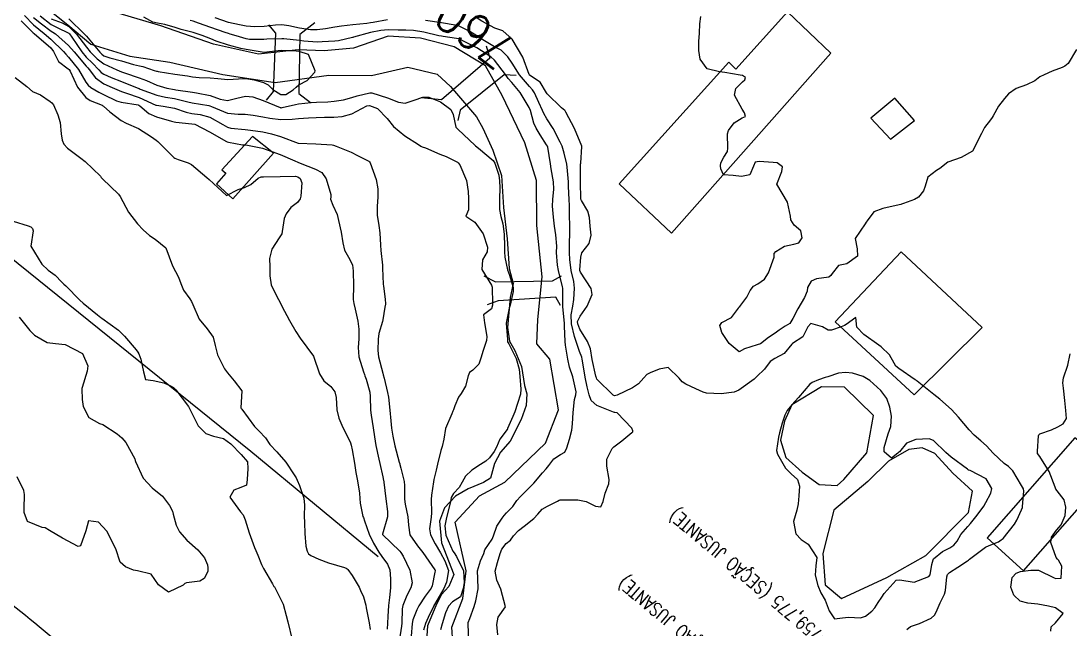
# Model space of a CAD drawing. Header units: metres. Extents: x 307586 to 320046, y 7427249 to 7434250.
# Drawn here: x 318728.1 to 318846.3, y 7430010.1 to 7430078.7 of the extents above; entities that cross this region are included whole.
import ezdxf
from ezdxf.enums import TextEntityAlignment as Align

# ---------------------------------------------------------------- set-up
doc = ezdxf.new("R2010")
doc.units = ezdxf.units.M
doc.header["$MEASUREMENT"] = 0
for name, color, linetype in [('Cotas', 45, 'Continuous'), ('Curvas de Nivel 1m', 11, 'Continuous'), ('Curvas de Nivel 5m', 15, 'Continuous'), ('Divisa', 42, 'FENCELINE2'), ('Edificações', 30, 'Continuous'), ('Hidrografia', 140, 'Continuous'), ('Linha Férrea', 20, 'Continuous'), ('Pontes_Viadutos_Tubos', 190, 'Continuous'), ('TEXTO', 45, 'Continuous')]:
    doc.layers.add(name, color=color, linetype=linetype)
doc.styles.add('ROMANS', font='romans', dxfattribs={"height": 0.2})
doc.styles.add('Style-STANDARD', font='STANDARD.shx')
doc.linetypes.add('FENCELINE2', pattern='A,0.25,-0.1,[132,ltypeshp.shx,S=0.1,R=0,X=-0.1,Y=0],-0.1,1', length=1.45)

msp = doc.modelspace()

# ---------------------------------------------------------------- linework, layer by layer
at = {"layer": 'Curvas de Nivel 1m', "flags": 128}
for points, elevation in [([(318728.46, 7430079.27), (318729.45, 7430078.25), (318730.67, 7430077.25), (318731.43, 7430076.61), (318732.84, 7430075.22), (318733.1, 7430074.91), (318733.41, 7430074.58), (318734.54, 7430073.2), (318735.37, 7430071.76), (318735.61, 7430071.43), (318735.92, 7430071.18), (318736.83, 7430070.64), (318737.36, 7430070.37), (318738.82, 7430069.67), (318739.35, 7430069.5), (318741.26, 7430069.21), (318741.34, 7430069.18), (318741.44, 7430069.12), (318742.46, 7430068.23), (318743.33, 7430067.86), (318745.02, 7430067.38), (318745.33, 7430067.3), (318745.52, 7430067.26), (318747.32, 7430067.09), (318747.64, 7430067.04), (318749.31, 7430066.18), (318751.22, 7430065.07), (318751.29, 7430065.04), (318751.45, 7430065), (318753.04, 7430064.72), (318753.29, 7430064.69), (318753.59, 7430064.67), (318755.29, 7430064.34), (318756.32, 7430063.97), (318757.28, 7430063.6), (318758.92, 7430062.9), (318759.27, 7430062.74), (318759.54, 7430062.62), (318761.26, 7430061.95), (318761.97, 7430061.58), (318762.46, 7430060.86), (318762.97, 7430059.11), (318762.97, 7430058.85), (318762.95, 7430058.58), (318763.21, 7430057.9), (318763.69, 7430056.85), (318763.86, 7430056.18), (318764.15, 7430054.84), (318764.35, 7430053.64), (318764.52, 7430052.84), (318765.14, 7430051.79), (318765.43, 7430051.12), (318765.47, 7430050.82), (318765.48, 7430050.47), (318765.53, 7430048.82), (318765.51, 7430047.25), (318765.56, 7430046.82), (318765.71, 7430046.18), (318766.01, 7430044.82), (318766.13, 7430043.9), (318766.13, 7430042.81), (318766.07, 7430041.87), (318766.15, 7430040.81), (318766.67, 7430039.12), (318766.78, 7430038.8), (318766.83, 7430038.66), (318766.98, 7430038.27), (318767.37, 7430036.8), (318767.43, 7430036.32), (318767.46, 7430034.79), (318767.51, 7430034.21), (318767.75, 7430032.79), (318767.9, 7430031.79), (318768.06, 7430030.79), (318768.41, 7430029.25), (318768.51, 7430028.78), (318768.85, 7430027.25), (318768.93, 7430026.87), (318768.95, 7430026.78), (318768.96, 7430026.66), (318769.17, 7430024.77), (318769.37, 7430023.35), (318769.36, 7430022.77), (318768.81, 7430020.82), (318768.82, 7430020.78), (318770.75, 7430018.89), (318770.87, 7430018.75), (318771.15, 7430018.34), (318771.9, 7430016.74), (318772.14, 7430015.3), (318772, 7430014.74), (318771.56, 7430013.87), (318771.11, 7430012.75), (318771.04, 7430012.37), (318770.98, 7430010.75), (318770.96, 7430010.44), (318770.67, 7430008.75)], 761), ([(318730.2, 7430079.25), (318731.45, 7430078.27), (318732.14, 7430077.92), (318733.44, 7430077.29), (318733.54, 7430077.21), (318733.78, 7430076.86), (318734.92, 7430075.19), (318735.41, 7430074.6), (318736.12, 7430073.9), (318736.82, 7430073.17), (318737.1, 7430072.87), (318737.39, 7430072.67), (318738.23, 7430072.3), (318739.38, 7430071.83), (318741.16, 7430071.12), (318741.37, 7430071.04), (318741.5, 7430070.99), (318743.36, 7430070.29), (318744.34, 7430070.09), (318745.36, 7430069.92), (318746.85, 7430069.54), (318747.35, 7430069.43), (318749.23, 7430069.14), (318749.34, 7430069.11), (318749.53, 7430069.02), (318751.34, 7430068.29), (318752.52, 7430068.17), (318753.33, 7430068.16), (318754.24, 7430068.06), (318755.33, 7430067.87), (318756.09, 7430067.7), (318757.33, 7430067.55), (318758.64, 7430067.6), (318759.33, 7430067.67), (318760.48, 7430067.74), (318761.33, 7430067.78), (318762.28, 7430067.81), (318763.33, 7430067.84), (318764.26, 7430067.91), (318765.34, 7430068.21), (318766.46, 7430068.81), (318767.03, 7430069.12), (318767.35, 7430069.15), (318768.25, 7430068.79), (318769.33, 7430067.68), (318770.06, 7430066.77), (318771.31, 7430065.73), (318772.86, 7430064.74), (318773.12, 7430064.56), (318773.29, 7430064.49), (318773.64, 7430064.37), (318775.28, 7430063.67), (318775.97, 7430063.39), (318777.27, 7430062.74), (318777.34, 7430062.68), (318777.51, 7430062.44), (318778.29, 7430060.67), (318778.45, 7430059.45), (318778.5, 7430058.67), (318778.5, 7430057.37), (318778.18, 7430056.67), (318779.2, 7430055.98), (318780.16, 7430054.65), (318780.64, 7430053.17), (318780.59, 7430052.65), (318780.07, 7430051.73), (318779.99, 7430050.65), (318781.11, 7430048.88), (318781.18, 7430048.64), (318781.22, 7430046.77), (318781.21, 7430046.64), (318781.08, 7430046.22), (318780.18, 7430045.54), (318780.29, 7430044.65), (318780.58, 7430043.1), (318780.52, 7430042.65), (318780.14, 7430041.53), (318779.9, 7430040.65), (318779.67, 7430039.98), (318778.99, 7430039.29), (318778.61, 7430039.04), (318778.45, 7430038.67), (318778.16, 7430037.48), (318777.67, 7430036.67), (318777.39, 7430036.24), (318776.94, 7430035.26), (318776.79, 7430034.83), (318776.75, 7430034.68), (318776.63, 7430034.38), (318775.91, 7430032.7), (318775.73, 7430031.53), (318775.54, 7430030.7), (318775.37, 7430030.22), (318775.02, 7430028.71), (318774.86, 7430028.01), (318774.58, 7430026.98), (318774.54, 7430026.71), (318774.32, 7430025.21), (318774.28, 7430024.72), (318774.33, 7430023.19), (318774.3, 7430022.71), (318774.1, 7430021.39), (318774.22, 7430020.72), (318774.76, 7430019.72), (318775.33, 7430018.7), (318775.83, 7430017.79), (318776.23, 7430016.69), (318776.01, 7430015.38), (318775.71, 7430014.69), (318774.67, 7430012.86), (318774.61, 7430012.77), (318774.58, 7430012.71), (318773.96, 7430011.42), (318773.64, 7430010.72), (318773.41, 7430009.96)], 759), ([(318728.06, 7430078.67), (318729.44, 7430077.35), (318729.54, 7430077.26), (318731.42, 7430075.63), (318731.71, 7430075.24), (318732.27, 7430074.1), (318733.39, 7430073.29), (318733.48, 7430073.21), (318733.58, 7430073.02), (318734.41, 7430071.2), (318735.35, 7430070.05), (318735.87, 7430069.7), (318737.19, 7430069.16), (318737.29, 7430069.11), (318737.34, 7430069.06), (318738.05, 7430068.44), (318739.33, 7430067.45), (318739.92, 7430067.13), (318741.31, 7430066.56), (318742.78, 7430065.62), (318743.3, 7430065.24), (318743.47, 7430065.09), (318745.27, 7430063.27), (318745.4, 7430063.19), (318745.79, 7430063.06), (318746.9, 7430062.68), (318747.27, 7430062.47), (318749.01, 7430061.02), (318749.25, 7430060.81), (318751.22, 7430059), (318752.55, 7430059.66), (318753.24, 7430059.9), (318753.97, 7430060.24), (318754.79, 7430060.95), (318755.11, 7430061.1), (318755.25, 7430061.1), (318755.4, 7430061.1), (318757.26, 7430061.15), (318758.98, 7430061.18), (318759.25, 7430061.1), (318759.54, 7430060.9), (318759.71, 7430060.43), (318759.61, 7430058.9), (318759.52, 7430058.6), (318759.22, 7430058.2), (318758.46, 7430057.65), (318757.93, 7430056.91), (318757.73, 7430056.38), (318757.5, 7430054.92), (318757.44, 7430054.65), (318757.17, 7430054.21), (318756.32, 7430052.93), (318756.07, 7430051.87), (318756.12, 7430050.94), (318756.12, 7430049.93), (318756.27, 7430048.93), (318756.52, 7430048.35), (318757.09, 7430047.26), (318757.27, 7430046.92), (318757.46, 7430046.53), (318758.33, 7430044.91), (318759.04, 7430043.67), (318759.53, 7430042.9), (318761.01, 7430040.88), (318761.69, 7430038.87), (318762.2, 7430038.09), (318762.97, 7430037.45), (318763.42, 7430036.85), (318763.6, 7430036.2), (318763.67, 7430034.84), (318763.87, 7430033.89), (318764.32, 7430032.84), (318764.9, 7430031.74), (318765.19, 7430031.12), (318765.28, 7430030.82), (318765.39, 7430030.32), (318765.65, 7430028.82), (318765.81, 7430027.77), (318765.98, 7430026.81), (318766.2, 7430025.43), (318766.25, 7430024.81), (318766.28, 7430024.28), (318766.6, 7430022.8), (318766.66, 7430022.67), (318766.79, 7430022.32), (318767.29, 7430020.79), (318767.78, 7430019.77), (318768.38, 7430018.78), (318768.74, 7430018.29), (318769.37, 7430017.41), (318769.62, 7430016.77), (318769.72, 7430015.75), (318769.7, 7430014.76), (318769.59, 7430013.67), (318769.47, 7430012.77), (318769.4, 7430011.51), (318769.36, 7430010.77), (318769.33, 7430010.08)], 762), ([(318731.46, 7430078.91), (318732.68, 7430078.45), (318733.45, 7430078.03), (318734.3, 7430077.2), (318735.42, 7430075.72), (318735.86, 7430075.18), (318736.64, 7430074.41), (318737.4, 7430073.84), (318738.87, 7430073.15), (318739.39, 7430072.94), (318739.71, 7430072.82), (318741.38, 7430072.26), (318742.22, 7430071.95), (318743.38, 7430071.42), (318744.5, 7430071.08), (318745.37, 7430070.94), (318745.52, 7430070.92), (318747.37, 7430070.64), (318747.83, 7430070.58), (318749.36, 7430070.25), (318750.51, 7430069.86), (318751.35, 7430069.72), (318752.37, 7430069.97), (318753.36, 7430070.2), (318754.2, 7430070.12), (318755.35, 7430069.72), (318757.26, 7430068.92), (318757.32, 7430068.9), (318757.34, 7430068.89), (318757.37, 7430068.89), (318757.5, 7430068.92), (318759, 7430069.25), (318759.35, 7430069.32), (318760.77, 7430069.47), (318761.35, 7430069.5), (318762.65, 7430069.56), (318763.35, 7430069.61), (318764.41, 7430069.78), (318765.36, 7430070.04), (318765.95, 7430070.23), (318767.37, 7430070.58), (318767.6, 7430070.57), (318769.36, 7430069.99), (318770.59, 7430069.53), (318771.35, 7430069.42), (318772.36, 7430069.74), (318773.36, 7430070.09), (318774.02, 7430070.07), (318775.36, 7430069.57), (318776.51, 7430068.69), (318776.77, 7430068.12), (318777.08, 7430066.68), (318777.32, 7430066.44), (318779.21, 7430064.66), (318779.3, 7430064.58), (318779.64, 7430064.32), (318781.28, 7430062.93), (318781.47, 7430062.64), (318781.9, 7430061.28), (318782, 7430060.63), (318782.02, 7430059.85), (318782, 7430058.63), (318782, 7430057.42), (318782.13, 7430056.63), (318782.36, 7430055.79), (318782.51, 7430054.62), (318782.55, 7430053.24), (318782.55, 7430052.62), (318782.58, 7430052.05), (318782.91, 7430050.61), (318783.12, 7430050), (318783.54, 7430048.61), (318783.54, 7430048.16), (318783.21, 7430046.61), (318783.17, 7430046.52), (318783.08, 7430046.27), (318782.75, 7430044.61), (318782.88, 7430042.77), (318782.89, 7430042.61), (318782.9, 7430042.48), (318783.03, 7430042.27), (318783.87, 7430040.6), (318784.2, 7430039.4), (318784.27, 7430038.6), (318784.39, 7430037.17), (318784.36, 7430036.6), (318784.04, 7430035.52), (318783.71, 7430034.6), (318783.48, 7430034.06), (318782.91, 7430032.73), (318782.88, 7430032.65), (318782.85, 7430032.61), (318782.02, 7430031.5), (318781.64, 7430030.62), (318781.4, 7430030.11), (318780.87, 7430029.41), (318780.46, 7430029.05), (318779.84, 7430028.65), (318778.86, 7430028.01), (318778.16, 7430027.36), (318777.77, 7430026.67), (318777.43, 7430026.08), (318776.82, 7430025.39), (318776.55, 7430024.95), (318776.49, 7430024.68), (318776.42, 7430024.3), (318776.03, 7430022.69), (318775.85, 7430021.76), (318775.94, 7430020.69), (318776.75, 7430018.89), (318776.88, 7430018.68), (318777.14, 7430018.28), (318777.92, 7430016.67), (318778, 7430015.37), (318777.88, 7430014.67), (318777.6, 7430013.75), (318776.68, 7430013.18), (318776.25, 7430012.69), (318775.9, 7430011.92), (318775.53, 7430010.7), (318775.33, 7430010.02)], 758), ([(318733.46, 7430078.9), (318735.21, 7430077.19), (318735.44, 7430076.94), (318736.94, 7430075.17), (318737.17, 7430074.92), (318737.41, 7430074.75), (318738.05, 7430074.51), (318739.4, 7430074.19), (318740.75, 7430073.78), (318741.4, 7430073.61), (318741.8, 7430073.52), (318743.06, 7430073.09), (318743.32, 7430073.02), (318743.39, 7430073), (318743.51, 7430072.97), (318745.39, 7430072.68), (318746.82, 7430072.48), (318747.39, 7430072.39), (318748.13, 7430072.29), (318749.39, 7430072.24), (318750.23, 7430072.17), (318751.38, 7430072.07), (318752.56, 7430072.16), (318753.39, 7430072.2), (318754.33, 7430072.02), (318755.38, 7430071.73), (318755.91, 7430071.47), (318756.45, 7430070.93), (318757.36, 7430070.38), (318757.89, 7430070.39), (318758.75, 7430070.91), (318759.06, 7430071.22), (318759.38, 7430071.46), (318760.33, 7430071.94), (318761.16, 7430072.88), (318761.21, 7430073.06), (318760.48, 7430074.89), (318759.42, 7430075.21), (318759.07, 7430075.25), (318757.42, 7430075.33), (318757.03, 7430075.32), (318755.42, 7430075.13), (318755.23, 7430075.14), (318753.42, 7430075.45), (318752.83, 7430075.57), (318751.43, 7430075.93), (318750.04, 7430076.41), (318749.44, 7430076.65), (318748.46, 7430077.03), (318747.45, 7430077.36), (318746.11, 7430077.72), (318745.45, 7430077.92), (318744.26, 7430078.28), (318743.46, 7430078.43), (318742.91, 7430078.55), (318741.92, 7430079.11)], 757), ([(318778.55, 7430008.73), (318778.47, 7430010.66), (318778.48, 7430010.84), (318778.66, 7430011.28), (318779.14, 7430012.65), (318779.33, 7430013.3), (318779.6, 7430014.65), (318779.54, 7430015.82), (318779.52, 7430016.65), (318779.87, 7430017.78), (318780.21, 7430018.64), (318780.34, 7430019.04), (318780.76, 7430019.64), (318781.16, 7430020.24), (318781.31, 7430020.62), (318781.68, 7430021.72), (318782.28, 7430022.62), (318782.52, 7430022.89), (318782.8, 7430023.19), (318783.48, 7430023.93), (318783.96, 7430024.6), (318784.36, 7430025.06), (318784.83, 7430025.49), (318785.85, 7430026.57), (318786.85, 7430027.72), (318787.26, 7430028.16), (318787.54, 7430028.55), (318788.13, 7430029.29), (318788.88, 7430029.77), (318789.36, 7430030.06), (318789.6, 7430030.53), (318789.9, 7430031.53), (318790.14, 7430032.52), (318790.21, 7430033.23), (318790.3, 7430034.52), (318790.43, 7430036), (318790.59, 7430036.52), (318790.62, 7430036.87), (318790.25, 7430038.53), (318789.9, 7430039.63), (318789.68, 7430040.53), (318789.44, 7430042.12), (318789.4, 7430042.54), (318789.33, 7430044.26), (318789.31, 7430044.54), (318789.14, 7430046.48), (318789.14, 7430046.54), (318789.13, 7430048.51), (318789.13, 7430048.54), (318789.11, 7430048.68), (318788.66, 7430050.54), (318788.54, 7430051.14), (318788.43, 7430052.55), (318788.45, 7430053.26), (318788.36, 7430054.55), (318788.2, 7430055.54), (318788.07, 7430056.55), (318787.98, 7430057.79), (318788, 7430058.55), (318788.1, 7430059.69), (318788.07, 7430060.55), (318787.82, 7430062), (318787.73, 7430062.56), (318787.43, 7430064.43), (318787.39, 7430064.56), (318787.3, 7430064.72), (318786.57, 7430065.82), (318786.12, 7430066.58), (318785.88, 7430067.14), (318785.47, 7430068.59), (318785.35, 7430068.9), (318784.34, 7430070.6), (318783.38, 7430071.74), (318782.96, 7430072.19), (318782.66, 7430072.62), (318781.42, 7430074.26), (318781, 7430074.64), (318779.43, 7430075.66), (318777.49, 7430076.63), (318777.44, 7430076.65), (318777.41, 7430076.65), (318777.16, 7430076.68), (318775.65, 7430076.91), (318775.45, 7430076.94), (318775.16, 7430077), (318773.45, 7430077.4), (318772.29, 7430077.58), (318771.45, 7430077.63), (318770.57, 7430077.65), (318769.45, 7430077.67), (318768.63, 7430077.61), (318767.45, 7430077.36), (318765.54, 7430076.83), (318765.47, 7430076.81), (318765.44, 7430076.8), (318763.85, 7430076.43), (318763.44, 7430076.38), (318762, 7430076.31), (318761.43, 7430076.29), (318759.94, 7430076.39), (318759.44, 7430076.45), (318757.7, 7430076.66), (318757.44, 7430076.67), (318755.78, 7430076.6), (318755.44, 7430076.59), (318753.82, 7430076.58), (318753.44, 7430076.64), (318752.32, 7430076.99), (318751.65, 7430077.2), (318751.45, 7430077.26), (318751.07, 7430077.38), (318749.45, 7430077.95), (318748.05, 7430078.44), (318747.46, 7430078.63), (318747.14, 7430078.73)], 758), ([(318769.37, 7430078.78), (318767.75, 7430078.51), (318767.46, 7430078.45), (318767.02, 7430078.37), (318765.46, 7430078.24), (318764.19, 7430078.1), (318763.45, 7430077.98), (318762.39, 7430077.8), (318761.45, 7430077.67), (318760.67, 7430077.67), (318759.45, 7430077.85), (318758.24, 7430078.13), (318757.46, 7430078.25), (318756.73, 7430078.21), (318755.45, 7430078.04), (318754.41, 7430078), (318753.45, 7430078.08), (318752.69, 7430078.22), (318751.46, 7430078.49), (318749.93, 7430079.02)], 759), ([(318781.81, 7430009.44), (318781.7, 7430010.62), (318781.84, 7430011.43), (318782.67, 7430012.61), (318782.13, 7430014.62), (318781.71, 7430015.62), (318781.5, 7430016.62), (318781.76, 7430017.59), (318782.06, 7430018.62), (318782.25, 7430019.11), (318782.76, 7430019.75), (318783.25, 7430020.12), (318783.58, 7430020.6), (318784.15, 7430021.23), (318784.78, 7430021.69), (318785.88, 7430022.57), (318786.3, 7430023.07), (318786.81, 7430023.62), (318787.41, 7430023.95), (318788.53, 7430024.54), (318788.73, 7430024.64), (318788.82, 7430024.67), (318788.98, 7430024.69), (318790.82, 7430024.68), (318791.78, 7430024.5), (318792.82, 7430023.97), (318793.42, 7430023.88), (318793.68, 7430024.48), (318793.89, 7430025.42), (318794.32, 7430026.48), (318794.34, 7430026.98), (318794.08, 7430028.48), (318794.1, 7430029.25), (318794.7, 7430030.47), (318794.79, 7430030.57), (318794.89, 7430030.65), (318795.79, 7430031.34), (318796.91, 7430032.25), (318797.01, 7430032.34), (318797.04, 7430032.44), (318796.92, 7430032.77), (318795.26, 7430034.47), (318795.01, 7430034.54), (318794.94, 7430034.54), (318794.85, 7430034.57), (318792.95, 7430035.31), (318792.33, 7430035.87), (318792.1, 7430036.5), (318791.88, 7430037.42), (318791.65, 7430038.51), (318791.39, 7430040.13), (318791.33, 7430040.52), (318791.27, 7430040.77), (318791.02, 7430041.39), (318790.62, 7430042.52), (318790.46, 7430043.1), (318790.12, 7430044.53), (318790.06, 7430045.55), (318790.25, 7430046.53), (318790.37, 7430047.25), (318790.46, 7430048.53), (318790.36, 7430049.28), (318790.07, 7430050.53), (318789.92, 7430051.76), (318789.9, 7430052.53), (318789.9, 7430053.8), (318789.94, 7430054.53), (318789.92, 7430055.81), (318789.9, 7430056.53), (318789.89, 7430057.86), (318789.84, 7430058.53), (318789.78, 7430060), (318789.76, 7430060.53), (318789.61, 7430062.19), (318789.57, 7430062.54), (318789.29, 7430063.76), (318789.04, 7430064.54), (318788.84, 7430065.02), (318788.03, 7430066.55), (318787.33, 7430067.63), (318786.99, 7430068.22), (318786.84, 7430068.57), (318786.44, 7430069.49), (318785.94, 7430070.58), (318785.72, 7430070.92), (318785.38, 7430071.27), (318784.26, 7430072.6), (318783.41, 7430073.9), (318782.94, 7430074.62), (318782.17, 7430075.37), (318781.43, 7430075.77), (318779.94, 7430076.66), (318779.45, 7430077), (318778.64, 7430077.48), (318777.46, 7430078.07), (318776.99, 7430078.21), (318775.46, 7430078.46), (318773.64, 7430078.73)], 759), ([(318847.03, 7430075.44), (318846.09, 7430073.86), (318845.73, 7430073.56), (318845.42, 7430073.43), (318844.28, 7430073.01), (318843.4, 7430072.6), (318842.92, 7430072.37), (318842.32, 7430071.91), (318841.39, 7430071.47), (318840.25, 7430071.06), (318839.38, 7430070.47), (318839.13, 7430070.19), (318838.93, 7430069.94), (318838.24, 7430069.07), (318837.63, 7430067.96), (318837.54, 7430067.77), (318837.35, 7430067.53), (318836.66, 7430066.64), (318836.31, 7430065.98), (318835.3, 7430063.99), (318834.03, 7430063.26), (318833.29, 7430063.01), (318832.55, 7430062.76), (318831.64, 7430062.03), (318831.27, 7430061.8), (318830.27, 7430061.04), (318829.96, 7430060.05), (318829.8, 7430059.5), (318829.24, 7430058.81), (318828.77, 7430058.54), (318827.55, 7430058.08), (318827.31, 7430058.01), (318827.23, 7430057.99), (318825.69, 7430057.64), (318825.22, 7430057.54), (318824.19, 7430057.14), (318823.42, 7430056.13), (318823.34, 7430055.99), (318823.2, 7430055.8), (318822.1, 7430054.15), (318822.32, 7430052.98), (318822.33, 7430052.14), (318821.14, 7430051.3), (318820.21, 7430051.11), (318819.49, 7430050.18), (318819.34, 7430049.97), (318819.13, 7430049.8), (318817.73, 7430049.58), (318817.12, 7430049.33), (318816.7, 7430048.61), (318816.66, 7430048.21), (318816.39, 7430047.5), (318815.63, 7430046.22), (318815.07, 7430045.14), (318814.73, 7430044.57), (318814.2, 7430044.24), (318813.51, 7430043.79), (318813.05, 7430043.45), (318812.33, 7430042.97), (318811.42, 7430042.27), (318811.03, 7430042.16), (318809.62, 7430041.7), (318809.02, 7430041.35), (318807.88, 7430042.31), (318807.05, 7430043.54), (318806.83, 7430044.32), (318807.07, 7430044.68), (318808.13, 7430045.25), (318808.94, 7430046.3), (318808.99, 7430046.39), (318809.08, 7430046.49), (318809.87, 7430047.51), (318810.25, 7430048.29), (318810.63, 7430048.76), (318811.11, 7430049.03), (318811.85, 7430049.54), (318812.3, 7430050.26), (318812.95, 7430052.05), (318812.97, 7430052.25), (318812.97, 7430052.44), (318813.16, 7430052.69), (318814.12, 7430053.29), (318815.17, 7430053.51), (318815.75, 7430053.65), (318816.11, 7430054.22), (318815.96, 7430054.99), (318815.2, 7430055.66), (318814.84, 7430056.23), (318814.8, 7430056.65), (318814.45, 7430058.24), (318813.25, 7430060.25), (318813.82, 7430061.69), (318813.91, 7430062.24), (318813.28, 7430062.69), (318812.83, 7430062.71), (318811.28, 7430062.82), (318810.81, 7430062.75), (318810.61, 7430062.29), (318810.22, 7430061.33), (318809.26, 7430061.13), (318808.33, 7430061.24), (318807.26, 7430061.31), (318806.94, 7430061.99), (318806.9, 7430062.33), (318806.93, 7430062.68), (318807.29, 7430063.32), (318807.68, 7430063.94), (318807.73, 7430064.32), (318807.69, 7430065.94), (318807.79, 7430066.32), (318808.45, 7430067.19), (318809.34, 7430067.76), (318809.73, 7430067.9), (318809.61, 7430068.3), (318809.35, 7430068.72), (318808.5, 7430070.31), (318808.62, 7430071.07), (318809.39, 7430071.8), (318809.66, 7430072.03), (318809.72, 7430072.3), (318809.4, 7430072.53), (318809.13, 7430072.57), (318807.4, 7430072.87), (318806.78, 7430072.95), (318805.41, 7430073.29), (318804.63, 7430074.36), (318804.45, 7430075.34), (318804.48, 7430076.36), (318804.53, 7430077.28), (318804.56, 7430078.36), (318804.68, 7430079.16)], 761), ([(318727.38, 7430072.31), (318728.73, 7430071.27), (318729.36, 7430070.7), (318730.25, 7430070.36), (318731.35, 7430069.59), (318731.54, 7430069.43), (318731.7, 7430069.23), (318732.21, 7430068.1), (318732.48, 7430067.22), (318732.6, 7430065.93), (318732.69, 7430065.22), (318732.87, 7430064.79), (318733.28, 7430064.31), (318734.8, 7430063.19), (318735.27, 7430062.82), (318737, 7430061.16), (318737.11, 7430061.03), (318737.24, 7430060.88), (318739.04, 7430059.14), (318739.22, 7430058.89), (318740.19, 7430057.13), (318741.18, 7430055.8), (318741.84, 7430055.11), (318742.55, 7430054.48), (318743.16, 7430054.08), (318744.39, 7430053.08), (318745.13, 7430051.07), (318745.82, 7430049.77), (318746.07, 7430049.06), (318746.36, 7430048.32), (318747.09, 7430047.33), (318747.27, 7430047.04), (318747.43, 7430046.69), (318748.14, 7430045.03), (318749.04, 7430043.95), (318749.73, 7430043.01), (318749.96, 7430042.07), (318750.19, 7430041.01), (318750.99, 7430039.44), (318751.33, 7430038.99), (318752.08, 7430038.09), (318752.96, 7430036.97), (318752.85, 7430035.06), (318752.88, 7430034.97), (318752.9, 7430034.93), (318752.93, 7430034.88), (318754.37, 7430032.96), (318754.91, 7430032.41), (318755.61, 7430031.65), (318756.12, 7430030.93), (318756.88, 7430030.07), (318757.9, 7430028.91), (318758.85, 7430027.51), (318759.09, 7430027.14), (318759.19, 7430026.89), (318759.45, 7430026.28), (318759.94, 7430024.88), (318760.02, 7430024.09), (318759.98, 7430022.88), (318760, 7430022.09), (318760.04, 7430020.88), (318760.18, 7430019.45), (318760.31, 7430018.88), (318760.46, 7430018.59), (318760.74, 7430018.38), (318761.63, 7430017.97), (318762.73, 7430017.57), (318764.53, 7430017.03), (318764.72, 7430016.96), (318764.81, 7430016.91), (318764.89, 7430016.83), (318765.39, 7430016.14), (318766.16, 7430014.81), (318766.33, 7430014.45), (318766.68, 7430013.73), (318766.92, 7430012.8), (318766.97, 7430012.49), (318767.31, 7430010.79), (318767.4, 7430010.04)], 763), ([(318727.19, 7430056.1), (318728.86, 7430055.58), (318729.18, 7430055.47), (318729.36, 7430055.26), (318729.42, 7430055.01), (318729.15, 7430053.26), (318730.4, 7430051.25), (318731.12, 7430050.57), (318731.89, 7430050.01), (318732.66, 7430049.22), (318732.88, 7430048.99), (318733.1, 7430048.79), (318734.69, 7430047.19), (318735.08, 7430046.85), (318736.68, 7430045.55), (318737.05, 7430045.24), (318737.17, 7430045.16), (318739.04, 7430043.79), (318739.73, 7430043.13), (318741.02, 7430041.58), (318741.21, 7430041.32), (318741.33, 7430041.12), (318741.58, 7430040.54), (318741.87, 7430039.11), (318742.1, 7430038.23), (318742.97, 7430038.12), (318744.17, 7430037.88), (318744.97, 7430037.51), (318745.24, 7430037.34), (318745.5, 7430037.06), (318746.93, 7430035.18), (318747.03, 7430035.04), (318747.13, 7430034.84), (318748.04, 7430033.03), (318748.9, 7430032.16), (318749.76, 7430031.86), (318750.9, 7430031.59), (318751.71, 7430030.98), (318752.88, 7430029.79), (318753.6, 7430028.96), (318753.63, 7430028.19), (318753.56, 7430026.96), (318753.47, 7430026.32), (318752.83, 7430026.08), (318752.04, 7430025.76), (318751.59, 7430024.98), (318752.8, 7430023.32), (318753.1, 7430022.97), (318753.32, 7430022.43), (318753.79, 7430020.96), (318754.39, 7430019.31), (318754.52, 7430018.95), (318754.74, 7430018.44), (318755.18, 7430017.4), (318755.39, 7430016.94), (318756.4, 7430015.22), (318756.57, 7430014.92), (318756.62, 7430014.85), (318756.69, 7430014.72), (318757.59, 7430012.91), (318757.93, 7430011.64), (318758.12, 7430010.91), (318758.62, 7430008.9)], 764), ([(318844.13, 7430009.88), (318844.18, 7430010.36), (318844.66, 7430010.82), (318845.53, 7430011.86), (318844.68, 7430012.48), (318843.88, 7430012.68), (318842.69, 7430012.91), (318841.55, 7430013.04), (318840.69, 7430013.25), (318839.98, 7430013.92), (318839.62, 7430014.83), (318839.79, 7430015.92), (318840.24, 7430016.41), (318840.73, 7430016.61), (318841.88, 7430016.75), (318842.74, 7430016.74), (318844.52, 7430015.87), (318844.72, 7430015.79), (318845.3, 7430015.86), (318845.4, 7430017.21), (318845, 7430017.87), (318844.88, 7430017.99), (318844.76, 7430018.18), (318844.14, 7430019.88), (318844.2, 7430020.46), (318844.79, 7430021.24), (318845.3, 7430021.86), (318845.74, 7430022.92), (318845.84, 7430023.85), (318845.65, 7430024.68), (318844.84, 7430025.68), (318844.72, 7430025.87), (318844.63, 7430026.09), (318843.97, 7430027.88), (318842.89, 7430029.56), (318842.65, 7430029.89), (318842.63, 7430030.16), (318842.74, 7430031.89), (318842.78, 7430032.02), (318842.92, 7430032.11), (318844.23, 7430032.57), (318844.93, 7430032.91), (318845.53, 7430033.26), (318845.9, 7430033.86), (318845.84, 7430034.74), (318845.73, 7430035.86), (318845.57, 7430037.28), (318845.48, 7430037.86), (318845.57, 7430038.43), (318846.07, 7430039.85), (318846.33, 7430041.15)], 761)]:
    msp.add_lwpolyline(points, dxfattribs=dict(at, elevation=elevation))
at = {"layer": 'Curvas de Nivel 1m', "elevation": 759, "flags": 128}
msp.add_lwpolyline([(318823, 7430038.58), (318821.79, 7430038.94), (318821, 7430039.05), (318820.21, 7430038.95), (318818.99, 7430038.53), (318818.72, 7430038.45), (318817.94, 7430038.19), (318817.25, 7430037.92), (318816.98, 7430037.71), (318815.7, 7430036.22), (318814.95, 7430035.37), (318814.43, 7430034.75), (318814.16, 7430034.24), (318813.86, 7430033.31), (318813.54, 7430032.24), (318813.43, 7430031.73), (318813.2, 7430030.25), (318813.32, 7430029.82), (318814.24, 7430028.24), (318814.86, 7430027.59), (318815.59, 7430026.96), (318815.82, 7430026.22), (318815.73, 7430025.12), (318815.65, 7430024.22), (318815.51, 7430023.52), (318815.14, 7430022.22), (318815.38, 7430020.83), (318816.01, 7430020.21), (318816.77, 7430019.68), (318817.75, 7430018.19), (318817.67, 7430017.25), (318817.59, 7430016.19), (318817.88, 7430015.02), (318818.23, 7430014.18), (318818.69, 7430013.37), (318819.17, 7430012.17), (318819.75, 7430011.25), (318820.67, 7430011.37), (318821.35, 7430011.46), (318822.67, 7430011.38), (318823.25, 7430011.54), (318823.97, 7430012.12), (318824.29, 7430012.5), (318824.69, 7430013.09), (318825.09, 7430013.71), (318825.36, 7430014.1), (318826.72, 7430015.63), (318827.13, 7430015.67), (318828.72, 7430015.38), (318830.39, 7430016.03), (318830.53, 7430016.23), (318830.74, 7430017.38), (318830.87, 7430017.91), (318830.92, 7430018.03), (318831.92, 7430018.86), (318832.77, 7430019.27), (318833.21, 7430019.57), (318833.57, 7430020), (318834.01, 7430020.76), (318834.79, 7430021.68), (318835.07, 7430021.99), (318835.83, 7430022.95), (318836.58, 7430023.96), (318836.83, 7430024.38), (318837.38, 7430025.41), (318837.5, 7430025.95), (318836.86, 7430027.03), (318835.04, 7430027.99), (318834.9, 7430028.02), (318834.87, 7430028.03), (318834.74, 7430028.13), (318832.89, 7430029.47), (318832.3, 7430030.02), (318830.91, 7430031.37), (318830.44, 7430031.57), (318828.91, 7430031.47), (318827.89, 7430031.08), (318827.08, 7430030.08), (318826.98, 7430030), (318826.89, 7430029.94), (318826.18, 7430029.38), (318825.34, 7430030.1), (318825.36, 7430030.56), (318825.8, 7430032.1), (318826.09, 7430032.93), (318826.18, 7430034.09), (318825.99, 7430035.13), (318825.64, 7430036.1), (318824.98, 7430037), (318823.74, 7430038.12)], close=True, dxfattribs=at)
at = {"layer": 'Curvas de Nivel 5m', "flags": 128}
for points, elevation in [([(318729.46, 7430079.05), (318730.37, 7430078.33), (318731.45, 7430077.52), (318731.63, 7430077.42), (318731.96, 7430077.23), (318733.42, 7430075.91), (318734.03, 7430075.2), (318735.4, 7430073.58), (318735.59, 7430073.38), (318735.75, 7430073.18), (318736.45, 7430072.24), (318737.38, 7430071.6), (318738.35, 7430071.15), (318739.37, 7430070.72), (318739.96, 7430070.54), (318741.36, 7430070.05), (318743.25, 7430069.18), (318743.34, 7430069.16), (318744.07, 7430069.08), (318745.34, 7430068.83), (318746.68, 7430068.39), (318747.33, 7430068.25), (318748.24, 7430068.13), (318749.33, 7430067.81), (318750.82, 7430067.01), (318751.32, 7430066.71), (318751.72, 7430066.59), (318753.31, 7430066.43), (318753.91, 7430066.37), (318755.31, 7430066.18), (318756.3, 7430065.94), (318757.3, 7430065.64), (318759.29, 7430064.9), (318761.29, 7430064.8), (318763.14, 7430064.7), (318763.29, 7430064.66), (318763.6, 7430064.54), (318765.28, 7430063.88), (318765.97, 7430063.51), (318767.27, 7430062.87), (318767.34, 7430062.8), (318767.41, 7430062.66), (318768.08, 7430060.79), (318768.27, 7430059.76), (318768.28, 7430058.79), (318768.2, 7430057.8), (318768.19, 7430056.79), (318768.38, 7430055.59), (318768.49, 7430054.79), (318768.57, 7430053.38), (318768.61, 7430052.79), (318768.79, 7430051.13), (318768.81, 7430050.78), (318768.89, 7430049), (318768.91, 7430048.78), (318769.09, 7430047.29), (318769.14, 7430046.78), (318769.14, 7430046.72), (318769.08, 7430046.4), (318768.86, 7430044.98), (318768.81, 7430044.78), (318768.38, 7430043.44), (318768.3, 7430042.79), (318768.28, 7430041.52), (318768.35, 7430040.79), (318768.83, 7430038.94), (318768.88, 7430038.78), (318768.98, 7430038.38), (318769.38, 7430036.78), (318769.48, 7430036.25), (318769.64, 7430034.77), (318769.74, 7430033.58), (318769.82, 7430032.77), (318769.98, 7430031.84), (318770.19, 7430030.76), (318770.7, 7430028.92), (318770.75, 7430028.75), (318770.77, 7430028.66), (318770.86, 7430028.25), (318771.25, 7430026.75), (318771.29, 7430026.29), (318771.28, 7430024.75), (318771.35, 7430024.2), (318771.67, 7430022.74), (318771.72, 7430021.8), (318771.9, 7430020.74), (318772.75, 7430019.48), (318773.35, 7430018.72), (318774.72, 7430016.77), (318774.75, 7430016.73), (318774.75, 7430016.71), (318774.75, 7430016.68), (318774.72, 7430016.52), (318774.42, 7430014.99), (318774.28, 7430014.71), (318773.6, 7430013.81), (318772.9, 7430012.73), (318772.82, 7430012.58), (318772.67, 7430012.26), (318772.23, 7430011.16), (318772.16, 7430010.73), (318772.05, 7430009.31)], 760), ([(318827.9, 7430010.07), (318828.34, 7430010.38), (318828.66, 7430010.5), (318829.35, 7430010.74), (318830.67, 7430011.35), (318831.02, 7430011.68), (318831.22, 7430012.02), (318831.66, 7430013.05), (318832.15, 7430014.02), (318832.28, 7430014.44), (318832.4, 7430016.01), (318832.48, 7430016.26), (318832.73, 7430016.49), (318833.64, 7430017.1), (318834.75, 7430017.8), (318834.86, 7430017.87), (318834.98, 7430017.99), (318836.77, 7430019.33), (318837.2, 7430019.53), (318838.24, 7430019.95), (318838.56, 7430020.15), (318838.78, 7430020.33), (318840.06, 7430021.92), (318840.32, 7430022.4), (318840.82, 7430023.54), (318840.93, 7430023.8), (318840.95, 7430023.91), (318841.11, 7430025.64), (318841.05, 7430025.91), (318840.85, 7430026.3), (318839.85, 7430027.93), (318839.37, 7430028.42), (318838.88, 7430028.79), (318837.64, 7430029.95), (318836.9, 7430030.75), (318836.27, 7430031.33), (318835.5, 7430031.98), (318834.92, 7430032.56), (318833.72, 7430034), (318832.95, 7430034.85), (318831.62, 7430036.02), (318830.97, 7430036.54), (318829.07, 7430038.06), (318829.03, 7430038.1), (318828.99, 7430038.12), (318828.84, 7430038.22), (318827.01, 7430039.48), (318826.68, 7430039.76), (318826.47, 7430040.09), (318825.97, 7430041.04), (318825.03, 7430041.92), (318824.75, 7430042.11), (318823.05, 7430043.31), (318822.28, 7430044.14), (318822.16, 7430045.23), (318821.07, 7430044.43), (318820.9, 7430044.33), (318820.5, 7430044.17), (318819.42, 7430043.81), (318819.06, 7430043.8), (318818.42, 7430044.19), (318817.07, 7430044.55), (318816.74, 7430044.2), (318816.19, 7430043.07), (318815.03, 7430042.29), (318814.99, 7430042.27), (318814.96, 7430042.23), (318814.07, 7430041.19), (318813.02, 7430040.61), (318812.51, 7430040.26), (318811.87, 7430039.39), (318810.99, 7430038.57), (318810.84, 7430038.43), (318810.71, 7430038.28), (318808.97, 7430037.04), (318808.45, 7430036.83), (318806.97, 7430036.62), (318805.33, 7430036.71), (318804.97, 7430036.82), (318804.13, 7430037.2), (318802.98, 7430037.73), (318802.59, 7430037.98), (318802.26, 7430038.38), (318801, 7430039.61), (318800, 7430039.41), (318798.99, 7430039.01), (318798.6, 7430038.81), (318798.28, 7430038.43), (318797.65, 7430037.75), (318796.97, 7430037.3), (318795.25, 7430036.47), (318794.96, 7430036.41), (318794.79, 7430036.47), (318792.98, 7430038.28), (318792.91, 7430038.42), (318792.9, 7430038.49), (318792.87, 7430038.61), (318792.45, 7430040.5), (318792.24, 7430041.71), (318791.93, 7430042.51), (318791.05, 7430043.9), (318790.81, 7430044.52), (318790.8, 7430044.79), (318791.07, 7430045.38), (318791.86, 7430046.51), (318792.43, 7430047.83), (318792.34, 7430048.5), (318791.13, 7430050.34), (318791.06, 7430050.52), (318791.04, 7430050.61), (318791.15, 7430052.03), (318791.29, 7430052.52), (318792.11, 7430053.57), (318792.31, 7430054.5), (318792.22, 7430055.53), (318792.12, 7430056.51), (318791.95, 7430057.24), (318791.22, 7430058.41), (318791.19, 7430058.52), (318791.18, 7430058.56), (318791.14, 7430060.52), (318791.14, 7430060.64), (318791.14, 7430062.52), (318791.15, 7430062.65), (318791.26, 7430064.52), (318791.26, 7430064.56), (318790.45, 7430066.53), (318789.48, 7430068.4), (318789.4, 7430068.54), (318789.34, 7430068.59), (318789, 7430068.89), (318787.37, 7430070.46), (318787.31, 7430070.56), (318786.58, 7430071.76), (318785.39, 7430072.57), (318785.37, 7430072.59), (318785.35, 7430072.63), (318784.62, 7430074.6), (318783.44, 7430076.61), (318782.38, 7430077.55), (318781.46, 7430077.87), (318780, 7430078.65), (318779.47, 7430078.97)], 760), ([(318727.85, 7430045.27), (318729.04, 7430043.78), (318729.56, 7430043.25), (318731.02, 7430042.42), (318731.95, 7430042.3), (318733.02, 7430042.2), (318735, 7430041.19), (318735.6, 7430039.79), (318735.52, 7430039.18), (318734.96, 7430037.35), (318734.93, 7430037.23), (318734.92, 7430037.19), (318734.94, 7430035.98), (318735.05, 7430035.19), (318735.7, 7430033.96), (318736.91, 7430033.29), (318737.29, 7430033.16), (318738.9, 7430032.11), (318739.41, 7430031.65), (318739.87, 7430031.13), (318740.87, 7430029.31), (318740.94, 7430029.11), (318740.97, 7430029), (318741.81, 7430027.1), (318742.83, 7430026.03), (318743.99, 7430025.08), (318744.8, 7430024.04), (318745.12, 7430023.39), (318745.22, 7430023.06), (318745.53, 7430021.81), (318745.93, 7430021.05), (318746.76, 7430020.14), (318747.98, 7430019.03), (318748.73, 7430018.12), (318749.06, 7430017.35), (318749.13, 7430017.01), (318749.12, 7430016.61), (318748.7, 7430015.79), (318748.22, 7430015.51), (318746.7, 7430015.33), (318746.51, 7430015.23), (318746.34, 7430015.05), (318744.69, 7430014.28), (318743.56, 7430015.08), (318742.71, 7430016.3), (318741.17, 7430016.65), (318740.72, 7430016.75), (318739.83, 7430017.12), (318739.24, 7430017.64), (318738.74, 7430019.14), (318737.72, 7430021.15), (318736.78, 7430022.14), (318735.65, 7430022.31), (318735.36, 7430021.18), (318734.75, 7430019.49), (318734.51, 7430019.43), (318732.75, 7430020.36), (318731.26, 7430021.23), (318730.77, 7430021.51), (318730.44, 7430021.57), (318728.78, 7430022.22), (318728.42, 7430023.26), (318728.41, 7430023.65), (318728.45, 7430025.26), (318728.37, 7430025.71), (318727.62, 7430027.27)], 765)]:
    msp.add_lwpolyline(points, dxfattribs=dict(at, elevation=elevation))
at = {"layer": 'Divisa'}
msp.add_lwpolyline([(318768.31, 7430018.26), (318753.95, 7430030.13), (318707.09, 7430067.91), (318704.79, 7430065.07), (318694.18, 7430073.07), (318681.27, 7430082.75), (318678.89, 7430085.06), (318658.62, 7430097.23), (318648.51, 7430087.16), (318642.65, 7430083.29), (318631.94, 7430085.85), (318624.75, 7430087.98), (318574.05, 7430118.94), (318546.88, 7430135.71)], dxfattribs=at)
at = {"layer": 'Edificações'}
for points in [[(318819.35, 7430075.03), (318814.44, 7430079.71), (318808.64, 7430073.24), (318807.86, 7430074.02), (318795.48, 7430060.31), (318801.39, 7430054.73)], [(318828.78, 7430067.43), (318826.54, 7430069.96), (318823.87, 7430067.71), (318826.05, 7430065.33)], [(318754.14, 7430065.64), (318750.71, 7430061.87), (318751.13, 7430061.5), (318750.1, 7430060.32), (318751.93, 7430058.63), (318756.5, 7430063.76)], [(318836.39, 7430044.09), (318827.28, 7430052.63), (318819.83, 7430044.74), (318828.74, 7430036.51)], [(318855.88, 7430039.6), (318847.93, 7430030.8), (318846.86, 7430031.66), (318836.97, 7430020.4), (318841.05, 7430016.68), (318850.94, 7430027.92), (318854.87, 7430024.41), (318859, 7430028.8), (318860.73, 7430027.15), (318864.69, 7430031.82)]]:
    msp.add_lwpolyline(points, close=True, dxfattribs=at)
at = {"layer": 'Hidrografia'}
for points in [[(318730.76, 7430080.31), (318733.35, 7430078.24), (318735.91, 7430076.05), (318740.32, 7430074.72), (318744.82, 7430074.01), (318750.81, 7430072.62), (318756.71, 7430071.75), (318762.74, 7430072.57), (318767.58, 7430072.53), (318771.66, 7430073.45), (318774.95, 7430072.69), (318776.46, 7430071.27), (318779.39, 7430067.85), (318780.1, 7430066.58), (318781.23, 7430064.12), (318782.22, 7430061.26), (318782.46, 7430057.62), (318782.86, 7430054.1), (318783.07, 7430050.75), (318783.55, 7430049.05), (318783.19, 7430047.5), (318782.91, 7430044.12), (318783.12, 7430042.56), (318783.73, 7430041.53), (318784.49, 7430039.72), (318784.82, 7430037.58), (318785.08, 7430036.63), (318784.99, 7430035.33), (318784.44, 7430033.73), (318783.19, 7430031.29), (318782.1, 7430030.04), (318781.44, 7430028.79), (318780.99, 7430027.13), (318780.19, 7430026.64), (318778.45, 7430025.93), (318777.03, 7430025.07), (318775.8, 7430023.79), (318775.23, 7430022.28), (318775.47, 7430019.82), (318776.85, 7430016.24), (318776.28, 7430014.91), (318775.47, 7430014), (318774.89, 7430012.91), (318773.86, 7430010.47), (318773.71, 7430008.25)], [(318776.83, 7430006.84), (318776.62, 7430010.33), (318777.85, 7430013.54), (318778.24, 7430016.65), (318777, 7430022.15), (318779.73, 7430025.13), (318782.58, 7430026.66), (318787.19, 7430031.06), (318788.64, 7430034.81), (318787.66, 7430040.53), (318786.21, 7430042.27), (318786.3, 7430045), (318786.81, 7430049.82), (318786.21, 7430055.61), (318786.17, 7430060.7), (318784.85, 7430064.92), (318782.29, 7430070.26), (318780.41, 7430073.62), (318776.87, 7430075.76), (318773.08, 7430076.73), (318769.46, 7430076.95), (318765.52, 7430075.59), (318762.24, 7430075.29), (318759.3, 7430075.42), (318754.83, 7430074.91), (318749.76, 7430076.06), (318743.82, 7430078.11), (318738.5, 7430079.69)], [(318820.82, 7430026.98), (318823.4, 7430029.96), (318824.17, 7430034.17), (318820.87, 7430037.38), (318818.29, 7430037.42), (318814.95, 7430035.37), (318814.12, 7430033.53), (318813.67, 7430031.41), (318814.26, 7430029.46), (318816.11, 7430027.79), (318818.02, 7430026.39), (318820.05, 7430026.3), (318820.82, 7430026.98)], [(318819.69, 7430023.51), (318818.43, 7430018.62), (318818.7, 7430015.09), (318820.55, 7430013.56), (318825.67, 7430015.91), (318830.06, 7430018.4), (318834.87, 7430023.25), (318835.32, 7430025.65), (318833.1, 7430027.68), (318831.06, 7430029.9), (318829.62, 7430030.53), (318828.12, 7430030.35), (318825.86, 7430029.04), (318823.5, 7430026.74), (318819.69, 7430023.51)]]:
    msp.add_lwpolyline(points, dxfattribs=at)
at = {"layer": 'Linha Férrea'}
msp.add_lwpolyline([(318930.9, 7429825.43, 0.003669), (318914.04, 7429846.17, 0.027382), (318898.79, 7429862.71, 0.019936), (318891.81, 7429869.76, 0.023999), (318882.52, 7429878.61, -0.025461), (318872.28, 7429888.25, 0.010084), (318862.5, 7429896.99, -0.004272), (318847.47, 7429909.85, -0.000685), (318826.03, 7429928.34, 0.00651), (318808.89, 7429942.92, 0.009667), (318798.46, 7429952.05, 0.010474), (318788.47, 7429960.52, 0.002394), (318769.69, 7429976.6, 0.013875), (318759.15, 7429985.59, 0.007574), (318744.09, 7429998.63, -0.000565), (318730.12, 7430010.35, -0.001696), (318713.43, 7430023.89, 0.01145), (318697.75, 7430035.59, 0.011172), (318677.18, 7430050.23), (318658.01, 7430062.38), (318640.62, 7430072.92), (318614.68, 7430088.65)], format="xyb", dxfattribs=at)
at = {"layer": 'Pontes_Viadutos_Tubos'}
for points in [[(318755.95, 7430078.25), (318756.73, 7430077.31), (318756.47, 7430070.73), (318755.69, 7430069.75)], [(318761.19, 7430078.45), (318759.48, 7430077.16), (318759.38, 7430070.48), (318760.67, 7430069.49)], [(318780.49, 7430075.88), (318780.9, 7430074.47), (318775.45, 7430069.76), (318773.15, 7430070.02)], [(318783.89, 7430072.53), (318782.53, 7430072.58), (318777.55, 7430068.61), (318777.29, 7430067.45)], [(318780.23, 7430049.93), (318781.54, 7430049.25), (318787.98, 7430049.35), (318788.98, 7430049.93)], [(318788.87, 7430046.57), (318788.35, 7430047.52), (318781.85, 7430047.1), (318780.59, 7430046.68)]]:
    msp.add_lwpolyline(points, dxfattribs=at)

# ---------------------------------------------------------------- texts
at = {"layer": 'Cotas', "style": 'Style-STANDARD'}
msp.add_text('760', height=4, rotation=142.8587, dxfattribs=at).set_placement((318779.21, 7430077.39, 760), align=Align.MIDDLE_CENTER)
at = {"layer": 'TEXTO', "style": 'ROMANS', "width": 0.8}
for s, p in [('FUNDO=759,775 (SEÇÃO JUSANTE)', (318823.66, 7430005.38)), ('FUNDO=759,736 (SEÇÃO JUSANTE)', (318817.92, 7429997.77))]:
    msp.add_text(s, height=1.5, rotation=139.7065, dxfattribs=at).set_placement(p)

doc.saveas('drawing.dxf')
